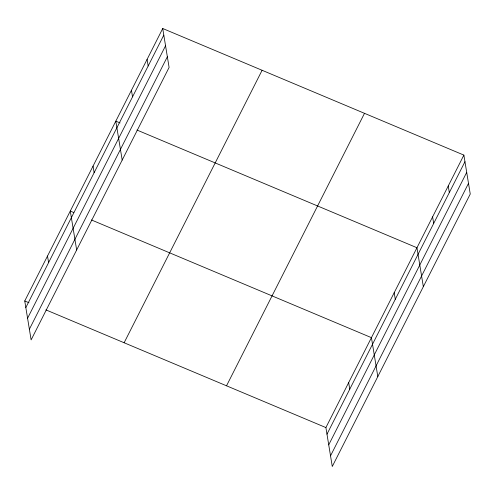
<?xml version="1.0" encoding="UTF-8"?>
<svg xmlns="http://www.w3.org/2000/svg" width="495" height="495" viewBox="0 0 495 495"><rect width="100%" height="100%" fill="white"/><g stroke="black" fill="none" stroke-linecap="round" stroke-linejoin="round"><path stroke-width="0.74" d="M162.725 28.506L169.098 67.425L31.123 339.898L24.75 300.979L162.725 28.506L463.877 155.102L470.25 194.021L332.275 466.494L325.902 427.575L463.877 155.102M25.833 307.574L163.808 35.108M27.578 318.242L165.553 45.769M29.378 329.231L167.353 56.758M124.127 342.757L262.103 70.284M226.524 385.797L364.499 113.324M326.985 434.171L464.96 161.698M328.729 444.838L466.705 172.365M330.53 455.827L468.505 183.354M120.044 122.927L115.811 121.151L122.185 160.064M136.96 130.036L416.963 247.741L423.336 286.661M73.805 212.547L70.284 211.062L76.657 249.981M91.427 219.953L371.436 337.658L377.809 376.577M24.75 300.979L28.976 302.754M45.893 309.87L325.902 427.575M448.241 185.984L449.318 192.58M432.605 216.866L433.682 223.462M394.199 292.7L395.282 299.296M348.666 382.616L349.748 389.212M147.089 59.388L148.166 65.984M131.453 90.269L132.53 96.865M93.048 166.103L94.13 172.706M47.514 256.02L48.597 262.616"/></g></svg>
